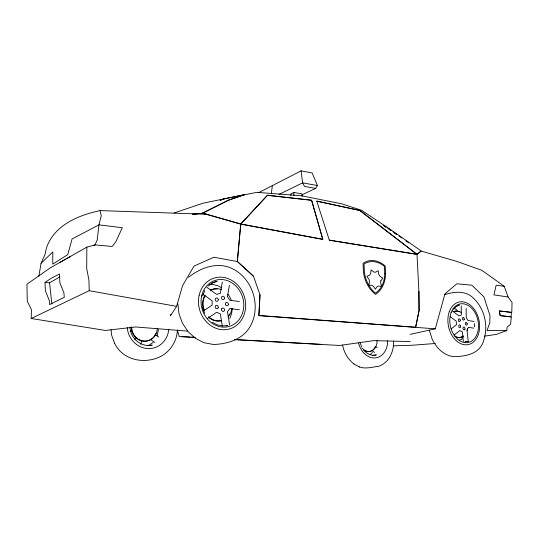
<?xml version="1.0" encoding="UTF-8"?>
<svg xmlns="http://www.w3.org/2000/svg" width="539" height="539" viewBox="0 0 539 539"><rect width="100%" height="100%" fill="white"/><g stroke="black" fill="none" stroke-linecap="round" stroke-linejoin="round"><path stroke-width="0.81" d="M86.84 247.138L86.712 268.496L88.935 280.24L89.225 290.696L31.188 318.488L31.444 309.662L27.28 301.301L26.95 284.188L50.363 267.809L86.84 247.138L95.046 244.888L112.2 246.471L115.818 241.768L122.319 227.734L98.947 224.864L72.058 238.952L67.779 254.61L52.741 264.13L52.849 251.929L41.065 263.254L38.855 276.204M474.482 326.89L474.333 323.494M259.98 294.718L258.868 315.483L415.609 327.234L419.059 310.484L418.891 291.296M393.638 341.234C393.989 351.462 389.01 362.754 378.755 366.284C372.26 366.992 365.496 369.336 359.122 366.81M253.458 276.264L237.369 261.556L240.758 224.13L267.465 195.354L311.623 200.326L322.8 239.41L240.758 224.13L202.597 213.235L192.544 214.239L202.543 213.262L204.901 214.138M484.163 336.215L496.567 334.335L506.788 330.535L507.118 327.072L510.588 324.296L511.322 316.966L500.421 315.611L499.33 310.868L511.774 312.485L512.05 302.433L508.075 297.009L504.268 286.324L481.859 270.302L456.344 261.253L421.188 251.073L417.011 254.421L329.356 240.239L316.743 201.034L359.789 210.378L416.991 254.287L418.911 291.424L419.079 310.612L415.63 327.362M232.208 308.665L231.662 313.449L229.742 318.576M271.339 193.649L272.343 185.618M177.412 329.996C177.021 340.338 171.234 350.067 162.434 355.491L162.205 355.646C146.056 364.782 123.101 360.989 114.591 343.269L114.564 343.215M158.405 329.646L157.159 335.831M229.419 285.252L227.445 296.551L229.702 300.183L239.37 301.564M222.317 282.146L220.303 293.371L216.624 294.375L206.861 287.314M140.726 344.428L141.582 340.702M134.912 339.759L135.478 337.502M410.098 334.369L435.276 328.83L444.978 293.802L456.796 283.79L471.847 285.192L483.887 296.814L489.964 315.524L489.796 322.814L487.013 330.535L506.788 330.535M170.91 314.298L170.378 315.861L176.617 306.361L182.553 285.677L193.986 266.118L213.848 257.231L237.369 261.556M202.651 295.844L204.739 290.548M41.065 263.254L45.087 254.314L46.327 248.439A379.995 126.018 24.5 0 1 100.113 210.594L206.835 214.279M461.856 338.809L463.358 335.932M301.955 194.815L315.679 188.394L317.431 185.531L312.148 172.945L301.092 170.863L258.693 192.625M453.515 309.339L456.183 306.664L459.363 305.141L457.732 305.472M369.909 354.871L372.409 352.479M188.509 277.315L188.791 277.086C200.131 268.173 215.89 262.028 230.086 267.64L230.416 267.789C251.646 276.675 261.354 304.272 251.107 324.714L250.931 325.004C244.052 339.044 227.99 344.104 213.377 344.488L203.991 342.696L195.509 338.384L188.172 331.781L182.478 323.299L178.988 313.752L177.863 303.7M153.157 342.433L148.084 345.775M454.465 334.78L459.807 330.562L462.347 331.835L463.385 341.43M451.136 328.918L456.472 324.748L456.257 321.21L450.436 316.804M208.027 286.162L212.278 282.975L217.19 281.203L211.221 283.373M45.033 282.429L51.218 278.239L59.479 273.98L59.863 282.766L63.932 292.886L64.282 297.285L49.568 304.596L49.251 300.405L45.37 290.791L45.033 282.429L49.575 282.807L60.024 276.81M207.475 318.475L216.638 312.29L220.336 313.887L222.317 326.135M203.681 310.794L212.144 305.121L212.15 300.802L203.062 294.24M202.597 213.235L228.28 200.373L244.672 194.653L203.028 203.196L174.043 212.999M278.885 194.478L302.601 182.869L317.431 185.531M302.15 196.398L302.096 193.878L293.849 192.477L290.912 193.885L290.945 195.563M220.168 200.198L224.109 198.79L256.827 192.356L301.469 195.758L342.002 203.877L361.615 210.311L388.963 228.502L421.175 250.938L416.991 254.287L329.322 240.091M220.215 200.353L224.163 198.938M244.625 194.491L228.226 200.212L202.543 213.067L240.711 223.968L322.767 239.262L311.589 200.178L267.425 195.199L240.711 223.968L237.315 261.395L253.411 276.116L260.02 294.867L258.909 315.632L435.276 328.83M149.896 345.681L152.227 345.081C141.252 347.709 130.162 338.121 129.987 327.112M226.225 325.886L227.761 325.489L222.513 325.933L217.23 324.822L212.265 322.221M444.816 294.617C454.114 291.565 465.386 290.4 473.02 297.777C484.44 308.214 488.543 325.475 483.833 340.102C480.108 353.759 466.626 356.272 454.417 356.67C444.358 356.07 436.583 348.133 432.325 339.563L429.26 330.137M459.363 339.981L461.842 339.604M372.409 355.511L376.316 354.938C371.566 356.232 366.729 353.806 363.751 350.141A11.615 9.069 79 0 0 372.395 350.289M465.251 341.793L468.559 341.302L465.09 341.719M435.384 343.491L411.446 345.283L393.43 345.836M209.705 284.619L212.649 284.464L217.763 285.677L221.825 287.907M410.3 341.558L373.695 340.628L339.577 345.465L234.654 339.651M181.717 336.599L190.078 337.064M191.749 337.158L195.091 337.34M234.384 339.523L321.338 344.354M195.206 337.461L179.258 336.579L177.358 330.178M187.397 331.114L135.68 326.971L105.442 330.447L31.188 318.488M130.115 331.108L132.614 331.33M499.7 311.03L511.477 312.337L511.006 316.824L500.118 315.665L499.316 312.519M504.268 286.324L496.149 285.232L493.946 294.867L508.075 297.009M239.424 309.804L229.735 308.517L227.498 311.811L229.587 324.862M473.714 328.143L468.351 327.321L467.017 330.05L468.135 340.486M315.679 188.394L304.548 186.433L302.601 182.869L301.092 170.863M89.225 290.696L176.617 306.361M474.003 321.5L467.926 320.483L466.242 317.532L466.134 308.342M316.777 201.188L359.816 210.52L417.011 254.421M342.582 345.021C343.889 352.452 348.005 359.405 354.002 364.014M353.719 363.859L359.459 366.992M383.175 225.289L386.018 227.074M387.44 227.97L390.91 230.308M383.903 225.875L386.039 227.215M454.094 308.241L457.409 310.316M155.023 334.476L158.688 337.01M150.529 339.503L154.855 342.487M375.117 346.328L377.145 347.756M392.958 231.757L396.374 234.175M399.103 236.109L401.838 238.043M405.934 240.94L408.67 242.873M388.875 229.001L390.923 230.449M394.339 232.861L396.387 234.31M371.91 350.518L374.639 352.452M452.41 310.969L458.918 315.888L461.323 315.012L461.229 305.882M114.591 343.269L111.613 335.184L111.061 329.74M202.617 307.654L204.685 313.327M360.126 342.669L361.568 346.665M100.113 210.594L101.244 215.802L98.947 224.864L97.202 239.976L95.046 244.888A817.771 118.91 -5.4 0 0 93.287 245.649M49.575 282.807L51.852 303.949M293.849 192.477L293.917 195.542M59.411 262.816A817.771 118.91 -5.4 0 1 65.664 259.178M66.29 258.835A817.771 118.91 -5.4 0 1 70.191 256.719M157.321 328.264A13.637 12.747 73.5 0 1 144.27 341.12A13.637 12.747 73.5 0 1 131.684 326.782M153.069 337.71A13.623 12.734 73.6 0 1 139.325 340.082A13.623 12.734 73.6 0 1 131.294 327.618M156 333.156A13.623 12.734 73.6 0 1 155.117 335.022M154.767 335.602A13.623 12.734 73.6 0 1 153.527 337.225M168.781 329.214A22.247 20.731 73.5 0 1 148.063 348.598A22.247 20.731 73.5 0 1 127.231 327.651M220.983 320.772A16.264 14.331 73 0 1 208.62 317.404M203.924 310.787A16.264 14.331 73 0 1 204.55 295.871M210.601 290.103A16.264 14.331 73 0 1 217.197 288.944M229.688 313.893A16.264 14.331 73 0 1 228.88 315.234M221.569 320.611A16.285 14.337 73 0 1 208.573 316.669M204.49 310.612A16.285 14.337 73 0 1 205.116 295.682M210.506 290.245A16.285 14.337 73 0 1 221.509 289.625M227.936 294.301A16.285 14.337 73 0 1 231.184 300.115M231.986 308.369A16.285 14.337 73 0 1 228.017 316.885M377.098 340.5A11.622 9.075 79 0 1 371.863 350.842A11.622 9.075 79 0 1 361.77 347.796M375.272 346.873A11.615 9.069 79 0 1 373.042 349.784M387.682 340.776A18.932 14.715 78.9 0 1 375.164 357.93A18.932 14.715 78.9 0 1 358.597 343.161M462.934 336.127A13.354 9.587 77.9 0 1 456.243 337.198M454.101 311.421A13.354 9.587 77.9 0 1 456.6 311.198M457.874 311.421A13.354 9.587 77.9 0 1 459.14 311.865M463.129 336.383A13.367 9.594 77.9 0 1 454.478 335.804M453.643 311.731A13.367 9.594 77.9 0 1 461.694 312.788M467.663 328.332A13.367 9.594 77.9 0 1 467.151 330.697M380.918 280.698L380.628 282.759L381.578 286.472L378.58 285.987L377.024 286.782L375.366 289.187L373.487 286.418L371.843 285.286L368.811 285.144L369.491 281.574L369.02 279.404L366.884 276.318L369.666 275.146L370.67 273.61L371.068 269.924L373.844 272.047L375.521 272.242L378.129 270.746L378.823 274.533L379.941 276.298L382.778 278.084L380.918 280.698M221.617 308.84L221.522 310.181L222.317 311.266L223.53 311.461L224.446 310.653L224.541 309.312L223.746 308.227L222.54 308.032L221.617 308.84M460.293 320.065L460.165 321.129L459.504 321.648L458.696 321.332L458.332 319.29L458.999 318.765L459.807 319.088L460.293 320.065M218.302 299.502L218.019 300.789L216.981 301.416L215.789 301.005L215.149 299.799L215.438 298.505L216.476 297.885L217.668 298.296L218.302 299.502M467.286 323.831L467.043 324.828L466.323 325.192L465.548 324.707L465.42 322.672L466.141 322.309L467.286 323.831M228.448 304.245L227.99 305.451L226.879 305.876L225.767 305.276L225.302 303.996L225.76 302.79L226.872 302.366L227.984 302.972L228.448 304.245M460.683 326.54L460.313 327.456L459.531 327.651L458.797 327.018L458.911 325.01L459.693 324.815L460.427 325.441L460.683 326.54M218.315 307.398L217.675 308.503L216.489 308.732L215.438 307.944L215.155 306.603L215.795 305.492L216.981 305.269L218.025 306.058L218.315 307.398M464.382 319.229L463.911 320.018L463.102 320.045L462.442 319.277L462.785 317.377L463.594 317.356L464.382 319.229M224.507 298.572L223.725 299.529L222.519 299.536L221.596 298.586L221.502 297.238L222.284 296.282L223.49 296.275L224.413 297.225L224.507 298.572M464.928 329.134L464.355 329.807L463.54 329.659L462.961 328.783L462.954 327.678L463.533 327.005L464.349 327.153L464.928 328.035L464.928 329.134M385.533 273.657L385.203 265.976A26.276 20.246 74.8 0 0 363.077 263.288L363.367 271.104A27.26 20.765 73.9 0 0 375.434 294.388A27.738 21.513 73.4 0 0 385.533 273.657M384.738 273.502L384.442 266.448A25.165 19.391 74.8 0 0 364.061 263.982L364.33 271.151A26.162 19.923 73.9 0 0 375.447 293.101A26.62 20.644 73.4 0 0 384.738 273.502M449.283 311.724A21.782 15.537 77.8 0 0 465.285 344.819A21.782 15.537 77.8 0 0 476.644 313.341A21.782 15.537 77.8 0 0 449.283 311.724M199.12 295.311A26.579 23.318 72.9 0 0 228.644 329.188A26.579 23.318 72.9 0 0 238.4 285.845A26.579 23.318 72.9 0 0 199.12 295.311M201.674 295.924A24.06 21.102 72.9 0 0 228.354 326.641A24.06 21.102 72.9 0 0 237.241 287.428A24.06 21.102 72.9 0 0 201.674 295.924M451.076 312.714A19.721 14.061 77.8 0 0 465.528 342.696A19.721 14.061 77.8 0 0 475.829 314.23A19.721 14.061 77.8 0 0 451.076 312.714"/></g></svg>
